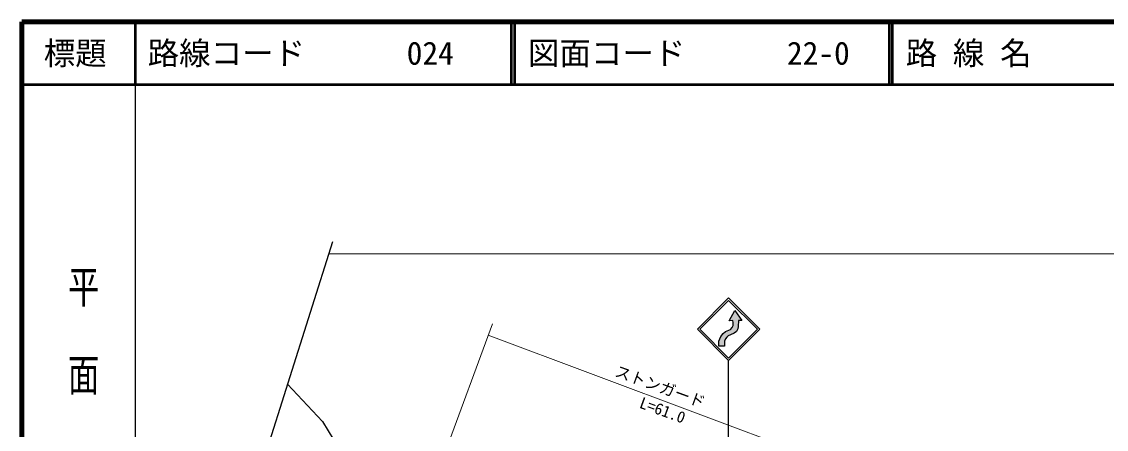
# Model space of a CAD drawing. Units: millimetres, scale not verified. Extents: x 40000 to 680000, y 20000 to 380000.
# Drawn here: x 40000 to 212236, y 315256 to 380000 of the extents above; entities that cross this region are included whole.
import ezdxf
from ezdxf.enums import TextEntityAlignment as Align

# ---------------------------------------------------------------- set-up
doc = ezdxf.new("R2010")
doc.units = ezdxf.units.MM
doc.header["$LTSCALE"] = 1000
for name, color, linetype, lineweight in [('M-BGD', 7, 'Continuous', 25), ('M-BMK-SRVR', 3, 'Continuous', 25), ('M-STR-HTXT', 7, 'Continuous', 13), ('M-STR-STRC', 7, 'Continuous', 25), ('M-TTL', 2, 'Continuous', 140), ('M-TTL-BAND', 7, 'Continuous', 25), ('M-TTL-LINE', 7, 'Continuous', 50)]:
    doc.layers.add(name, color=color, linetype=linetype, lineweight=lineweight)
doc.layers.add('M-TTL-TXT', color=7, linetype='Continuous')
doc.styles.add('@ＭＳ ゴシック', font='')
doc.styles.add('ＭＳ ゴシック', font='')
doc.styles.get('@ＭＳ ゴシック').set_extended_font_data('@MS Gothic')
doc.styles.get('ＭＳ ゴシック').set_extended_font_data('MS Gothic')

msp = doc.modelspace()

# ---------------------------------------------------------------- hatches: boundary and pattern name
at = {"layer": 'M-STR-STRC'}
msp.add_hatch(color=256, dxfattribs=at).paths.add_polyline_path([(153521, 330812), (153733, 331235), (153778, 331567), (153824, 332519), (154368, 332549), (153249, 334136), (152358, 332504), (152947, 332519), (152977, 332247), (152962, 331764), (152826, 331416), (152539, 331114), (151769, 330812), (151406, 330494), (150998, 329981), (150711, 329240), (150726, 328440), (151587, 328440), (151587, 328863), (151603, 329271), (151754, 329648), (151980, 329875), (152192, 330117), (152554, 330268), (153144, 330525)])

# ---------------------------------------------------------------- linework, layer by layer
at = {"layer": 'M-BGD'}
for p, q in [((82218, 322406), (87751, 316506)), ((87751, 316506), (90485, 312029))]:
    msp.add_line(p, q, dxfattribs=at)
at = {"layer": 'M-BMK-SRVR'}
msp.add_line((89359, 345041), (78351, 310149), dxfattribs=at)
at = {"layer": 'M-STR-HTXT'}
for p, q in [((88751, 343114), (404506, 343114)), ((105136, 305941), (114748, 331997)), ((114081, 330188), (171443, 308743))]:
    msp.add_line(p, q, dxfattribs=at)
at = {"layer": 'M-STR-STRC'}
for p, q in [((147299, 331152), (152263, 336116)), ((152263, 336116), (157227, 331152)), ((147681, 331152), (152263, 335734)), ((152263, 335734), (156845, 331152)), ((152263, 326188), (147299, 331152)), ((152263, 326570), (147681, 331152)), ((157227, 331152), (152263, 326188)), ((156845, 331152), (152263, 326570)), ((152263, 285848), (152263, 326188))]:
    msp.add_line(p, q, dxfattribs=at)
msp.add_lwpolyline([(150726, 328440), (150711, 329240), (150998, 329981), (151406, 330494), (151769, 330812), (152539, 331114), (152826, 331416), (152962, 331764), (152977, 332247), (152947, 332519), (152358, 332504), (153249, 334136), (154368, 332549), (153824, 332519), (153778, 331567), (153733, 331235), (153521, 330812), (153144, 330525), (152554, 330268), (152192, 330117), (151980, 329875), (151754, 329648), (151603, 329271), (151587, 328863), (151587, 328440)], close=True, dxfattribs=at)
at = {"layer": 'M-TTL'}
for p, q in [((40000, 380000), (40000, 20000)), ((680000, 380000), (40000, 380000))]:
    msp.add_line(p, q, dxfattribs=at)
at = {"layer": 'M-TTL-BAND'}
msp.add_line((58000, 370000), (58000, 20000), dxfattribs=at)
at = {"layer": 'M-TTL-LINE'}
for p, q in [((58000, 380000), (58000, 370000)), ((117750, 380000), (117750, 370000)), ((118250, 380000), (118250, 370000)), ((177750, 380000), (177750, 370000)), ((178250, 380000), (178250, 370000)), ((40000, 370000), (680000, 370000))]:
    msp.add_line(p, q, dxfattribs=at)

# ---------------------------------------------------------------- texts
at = {"layer": 'M-STR-HTXT', "style": 'ＭＳ ゴシック'}
for s, p in [('ストンガード', (133844, 323238)), ('\u3000L=61.0', (135410, 319053))]:
    msp.add_text(s, height=1833, rotation=340, dxfattribs=at).set_placement(p, align=Align.BOTTOM_LEFT)
at = {"layer": 'M-TTL-BAND', "style": '@ＭＳ ゴシック', "width": 1.4}
msp.add_text('平  面  図', height=3666, rotation=270, dxfattribs=at).set_placement((49777, 306475), align=Align.MIDDLE_RIGHT)
at = {"layer": 'M-TTL-TXT', "style": 'ＭＳ ゴシック'}
msp.add_text('標題', height=3666, dxfattribs=at).set_placement((48500, 375000), align=Align.MIDDLE_CENTER)
for s, p in [('路線コード', (60000, 375000)), ('路 線 名', (180380, 375000)), ('024', (101142, 375000)), ('図面コード', (120380, 375000)), ('22-0', (161521, 375000))]:
    msp.add_text(s, height=3666, dxfattribs=at).set_placement(p, align=Align.MIDDLE_LEFT)

doc.saveas('drawing.dxf')
